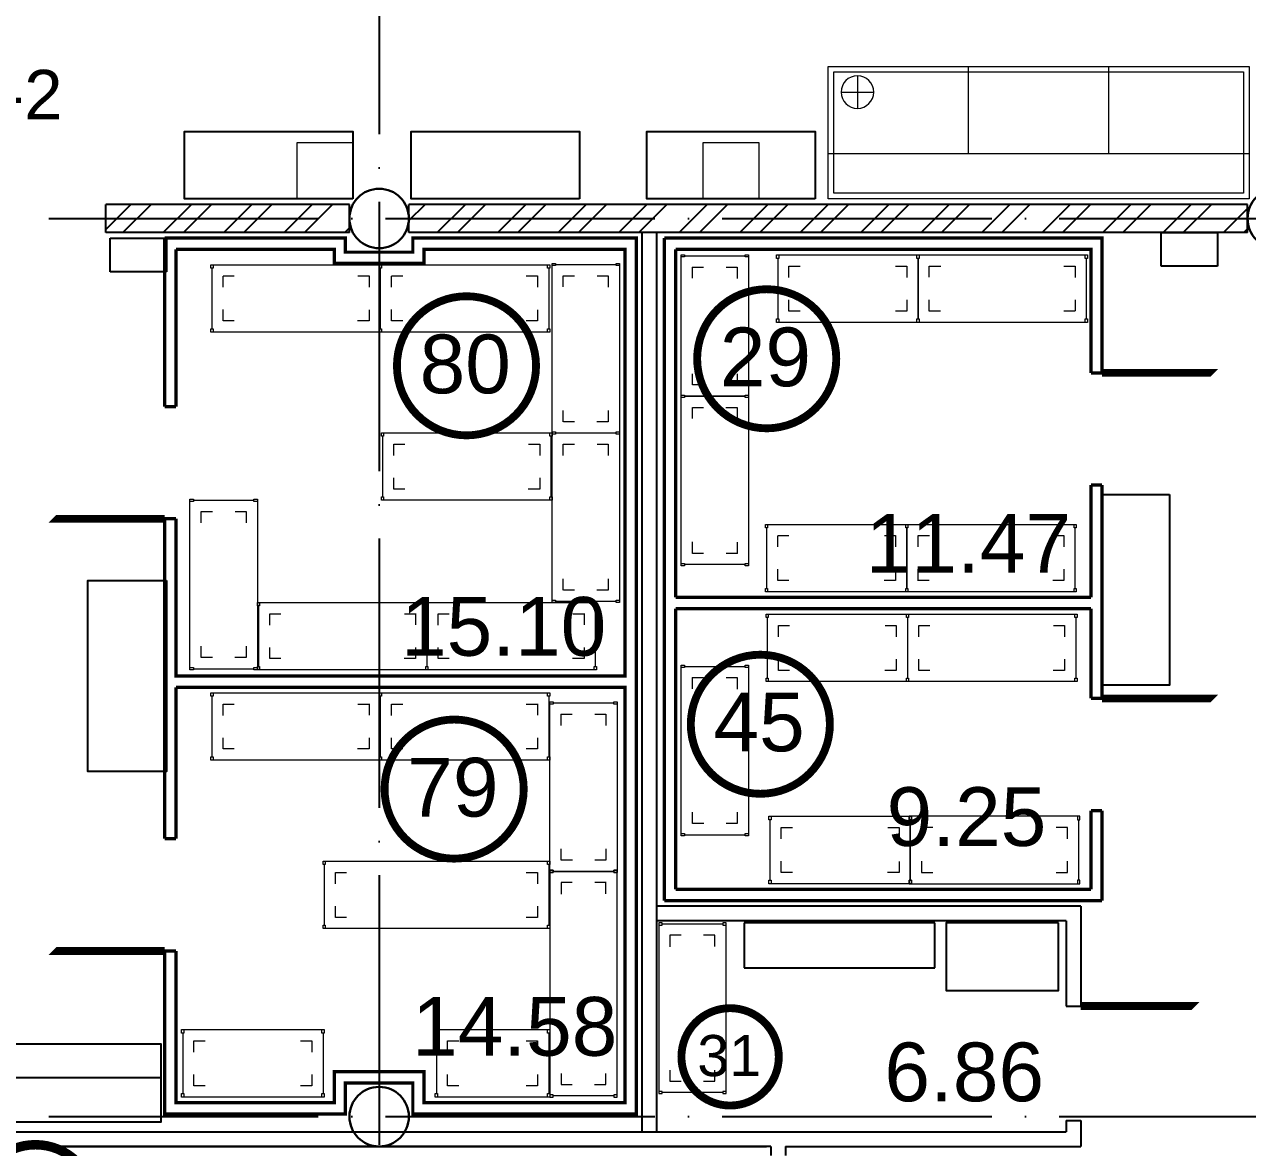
# Model space of a CAD drawing. Extents: x -4497 to 351150, y -50 to 322254.
# Drawn here: x 73610 to 84504, y 117812 to 127815 of the extents above; entities that cross this region are included whole.
import ezdxf
from ezdxf.enums import TextEntityAlignment as Align

# ---------------------------------------------------------------- set-up
doc = ezdxf.new("R2010")
doc.units = 0
doc.header["$LTSCALE"] = 100
doc.linetypes.add('ACAD_ISO04W100', pattern=[30, 24, -3, 0, -3])
doc.linetypes.add('DASHED', pattern=[19.05, 12.7, -6.35])
for name, color, linetype in [('axis', 40, 'CONTINUOUS'), ('brick', 12, 'CONTINUOUS'), ('COLON', 5, 'CONTINUOUS'), ('COOL', 4, 'CONTINUOUS'), ('DOORS', 8, 'CONTINUOUS'), ('DRAW', 255, 'CONTINUOUS'), ('EEE', 7, 'CONTINUOUS'), ('furn2', 252, 'CONTINUOUS'), ('GKL', 5, 'CONTINUOUS'), ('Glass', 4, 'CONTINUOUS'), ('production', 30, 'CONTINUOUS'), ('S', 2, 'CONTINUOUS'), ('TEXT', 2, 'CONTINUOUS')]:
    doc.layers.add(name, color=color, linetype=linetype)
doc.layers.add('equipment', color=8, linetype='CONTINUOUS', lineweight=0)
doc.layers.add('refr', color=150, linetype='CONTINUOUS', lineweight=15)
doc.layers.add('OBORUD', color=7, linetype='CONTINUOUS', true_color=0x83639d)
doc.styles.add('ARIEL-17.5', font='arial.ttf', dxfattribs={"height": 15})
doc.styles.add('GENERATED_STYLE_1', font='arial.ttf')

# ---------------------------------------------------------------- blocks, each defined once
blk = doc.blocks.new('A$C194C6981')
at = {"layer": 'TEXT', "color": 6, "linetype": 'Continuous', "lineweight": 20, "style": 'ARIEL-17.5', "width": 0.998875}
blk.add_text('ДП-2', height=441.5, dxfattribs=at).set_placement((-953, 890))
blk = doc.blocks.new('Стіл виробничий 2000х700х850')
at = {"layer": 'production', "color": 11}
blk.add_lwpolyline([(2000, -350), (0, -350), (0, 350), (2000, 350)], close=True, dxfattribs=at)
blk = doc.blocks.new('Стіл виробничий 1700х700х850')
at = {"layer": 'production', "color": 11}
blk.add_lwpolyline([(1700, -350), (0, -350), (0, 350), (1700, 350)], close=True, dxfattribs=at)
blk = doc.blocks.new('sklad 1500x600')
at = {"layer": 'furn2', "lineweight": 9}
for p, q in [((10, 570), (10, 30)), ((10, 570), (10, 30)), ((20, 600), (1500, 600)), ((1510, 570), (1510, 30)), ((110, 500), (210, 500)), ((110, 399), (110, 499)), ((1310, 500), (1410, 500)), ((1410, 501), (1410, 400)), ((110, 100), (110, 200)), ((1410, 199), (1410, 100)), ((210, 100), (110, 100)), ((1410, 100), (1308, 100)), ((1500, 0), (20, 0))]:
    blk.add_line(p, q, dxfattribs=at)
for points in [[(20, 600), (20, 570), (0, 570), (0, 600), (20, 600)], [(1520, 600), (1520, 570), (1500, 570), (1500, 600), (1520, 600)], [(20, 30), (20, 0), (0, 0), (0, 30), (20, 30)], [(1520, 30), (1520, 0), (1500, 0), (1500, 30), (1520, 30)]]:
    blk.add_lwpolyline(points, dxfattribs=at)
blk = doc.blocks.new('sklad 2000x600')
at = {"layer": 'furn2', "lineweight": 9}
for p, q in [((10, 570), (10, 30)), ((10, 570), (10, 30)), ((20, 600), (2000, 600)), ((2010, 570), (2010, 30)), ((110, 500), (210, 500)), ((110, 399), (110, 499)), ((1810, 500), (1910, 500)), ((1910, 501), (1910, 400)), ((110, 100), (110, 200)), ((1910, 199), (1910, 100)), ((2000, 0), (20, 0)), ((210, 100), (110, 100)), ((1910, 100), (1808, 100))]:
    blk.add_line(p, q, dxfattribs=at)
for points in [[(20, 600), (20, 570), (0, 570), (0, 600), (20, 600)], [(2020, 600), (2020, 570), (2000, 570), (2000, 600), (2020, 600)], [(20, 30), (20, 0), (0, 0), (0, 30), (20, 30)], [(2020, 30), (2020, 0), (2000, 0), (2000, 30), (2020, 30)]]:
    blk.add_lwpolyline(points, dxfattribs=at)
blk = doc.blocks.new('sklad 1250x600')
at = {"layer": 'furn2', "lineweight": 9}
for p, q in [((10, 570), (10, 30)), ((10, 570), (10, 30)), ((20, 600), (1250, 600)), ((1260, 570), (1260, 30)), ((110, 500), (210, 500)), ((110, 399), (110, 499)), ((1060, 500), (1160, 500)), ((1160, 501), (1160, 400)), ((110, 100), (110, 200)), ((1160, 199), (1160, 100)), ((1250, 0), (20, 0)), ((210, 100), (110, 100)), ((1160, 100), (1058, 100))]:
    blk.add_line(p, q, dxfattribs=at)
for points in [[(20, 600), (20, 570), (0, 570), (0, 600), (20, 600)], [(1270, 600), (1270, 570), (1250, 570), (1250, 600), (1270, 600)], [(20, 30), (20, 0), (0, 0), (0, 30), (20, 30)], [(1270, 30), (1270, 0), (1250, 0), (1250, 30), (1270, 30)]]:
    blk.add_lwpolyline(points, dxfattribs=at)
blk = doc.blocks.new('sklad 1000x600')
at = {"layer": 'furn2', "lineweight": 9}
for p, q in [((10, 570), (10, 30)), ((10, 570), (10, 30)), ((20, 600), (1000, 600)), ((1010, 570), (1010, 30)), ((110, 500), (210, 500)), ((110, 399), (110, 499)), ((810, 500), (910, 500)), ((910, 501), (910, 400)), ((110, 100), (110, 200)), ((910, 199), (910, 100)), ((1000, 0), (20, 0)), ((210, 100), (110, 100)), ((910, 100), (808, 100))]:
    blk.add_line(p, q, dxfattribs=at)
for points in [[(20, 600), (20, 570), (0, 570), (0, 600), (20, 600)], [(1020, 600), (1020, 570), (1000, 570), (1000, 600), (1020, 600)], [(20, 30), (20, 0), (0, 0), (0, 30), (20, 30)], [(1020, 30), (1020, 0), (1000, 0), (1000, 30), (1020, 30)]]:
    blk.add_lwpolyline(points, dxfattribs=at)
blk = doc.blocks.new('Стіл виробничий 1000х600х850')
at = {"layer": 'production', "color": 11}
blk.add_lwpolyline([(1000, -300), (0, -300), (0, 300), (1000, 300)], close=True, dxfattribs=at)
blk = doc.blocks.new('Стіл виробничий 1700х600х850')
at = {"layer": 'production', "color": 11}
blk.add_lwpolyline([(1700, -300), (0, -300), (0, 300), (1700, 300)], close=True, dxfattribs=at)
blk = doc.blocks.new('F_ref_375-118')
at = {"layer": 'refr', "linetype": 'ByBlock'}
for p, q in [((3749, 1179), (-1, 1179)), ((-1, 1179), (-1, -1)), ((3749, -1), (3749, 1179)), ((3749, 779), (-1, 779)), ((1249, 779), (1249, -1)), ((2499, 779), (2499, -1)), ((259, 83), (259, 373)), ((114, 228), (404, 228)), ((-1, -1), (3749, -1))]:
    blk.add_line(p, q, dxfattribs=at)
blk.add_lwpolyline([(49, 49), (3699, 49), (3699, 1129), (49, 1129)], close=True, dxfattribs=at)
blk.add_circle((259, 228), 145, dxfattribs=at)
blk = doc.blocks.new('Стіл виробничий 1500х600х850')
at = {"layer": 'production', "color": 11}
blk.add_lwpolyline([(1500, -300), (0, -300), (0, 300), (1500, 300)], close=True, dxfattribs=at)
blk = doc.blocks.new('A$C125E3969')
at = {"layer": 'equipment', "color": 252, "linetype": 'Continuous', "lineweight": 18}
for points in [[(39266, 16175), (39766, 16175), (39766, 16675), (39266, 16675), (39266, 16175)], [(42884, 16175), (43384, 16175), (43384, 16675), (42884, 16675), (42884, 16175)]]:
    blk.add_lwpolyline(points, dxfattribs=at)
at = {"layer": 'production', "color": 143, "linetype": 'DASHED', "ltscale": 10, "elevation": 0}
for points in [[(37605, 15825), (38105, 15825), (38105, 15525), (37605, 15525), (37605, 15825)], [(44950, 9725), (43250, 9725), (43250, 9325), (44950, 9325), (44950, 9725)], [(38055, 7950), (36055, 7950), (36055, 8350), (38055, 8350), (38055, 7950)]]:
    blk.add_lwpolyline(points, dxfattribs=at)
at = {"layer": 'production', "color": 143, "linetype": 'DASHED', "ltscale": 10}
blk.add_lwpolyline([(46966, 15875), (47466, 15875), (47466, 15575), (46966, 15575), (46966, 15875)], dxfattribs=at)
at = {"layer": 'equipment', "color": 252, "linetype": 'Continuous', "lineweight": 18}
for p in [(38266, 16475), (40284, 16475), (42384, 16475)]:
    blk.add_blockref('Стіл виробничий 1500х600х850', p, dxfattribs=at)
at = {"layer": 'furn2', "color": 0, "lineweight": 0}
for name, p in [('sklad 1500x600', (38500, 14988, 0)), ('sklad 1500x600', (40000, 14988, 0)), ('sklad 1250x600', (43540, 15075, -1)), ('sklad 1500x600', (40020, 13490, 0)), ('sklad 1250x600', (43440, 12675, -1)), ('sklad 1500x600', (38915, 11980, 0)), ('sklad 1500x600', (40415, 11980, 0)), ('sklad 1250x600', (43446, 11875, -1)), ('sklad 1500x600', (44696, 11875, -1)), ('sklad 1500x600', (38500, 11175, 0)), ('sklad 1500x600', (40000, 11175, 0)), ('sklad 1250x600', (43471, 10075, -1)), ('sklad 2000x600', (39500, 9675)), ('sklad 1250x600', (38240, 8175, 0)), ('sklad 1000x600', (40500, 8175, 0))]:
    blk.add_blockref(name, p, dxfattribs=at)
for name, p, rotation in [('sklad 1500x600', (42140, 14080, 0), 90), ('sklad 1250x600', (43290, 14407, -1), 90), ('sklad 1500x600', (46310, 15675, -1), 180), ('sklad 1500x600', (42690, 14427, -1), 270), ('sklad 1500x600', (42140, 12580, 0), 90), ('sklad 1500x600', (38915, 11980, 0), 90), ('sklad 1500x600', (46210, 13275, -1), 180), ('sklad 1500x600', (43290, 10501, -1), 90), ('sklad 1500x600', (42120, 10175, 0), 90)]:
    blk.add_blockref(name, p, dxfattribs=dict(at, rotation=rotation))
at = {"layer": 'furn2', "color": 0, "lineweight": 0, "xscale": -1}
for name, p, rotation in [('sklad 1500x600', (44721, 10675, -1), 180), ('sklad 2000x600', (41520, 8175, 0), 270), ('sklad 1500x600', (42490, 8205), 270)]:
    blk.add_blockref(name, p, dxfattribs=dict(at, rotation=rotation))
at = {"layer": 'production', "color": 0, "lineweight": 0}
for name, p, rotation in [('Стіл виробничий 1700х600х850', (46740, 11842, -1), 90), ('Стіл виробничий 1700х700х850', (37755, 11075, 0), 90), ('Стіл виробничий 2000х700х850', (38055, 8300, 0), 180)]:
    blk.add_blockref(name, p, dxfattribs=dict(at, rotation=rotation))
at = {"layer": 'production', "color": 0, "lineweight": 0, "xscale": -1, "rotation": 180}
blk.add_blockref('Стіл виробничий 1000х600х850', (45050, 9425), dxfattribs=at)
at = {"layer": 'refr', "xscale": -1, "rotation": 180}
blk.add_blockref('F_ref_375-118', (44001, 17354), dxfattribs=at)
at = {"layer": 'refr', "color": 5, "lineweight": 0, "style": 'GENERATED_STYLE_1'}
for p in [(31750, 11184, 0), (26627, 8259, 0), (27247, 8259, 0)]:
    blk.add_attdef('txt', text='', height=120, dxfattribs=at).set_placement(p, align=Align.BOTTOM_LEFT)

msp = doc.modelspace()

# ---------------------------------------------------------------- hatches: boundary and pattern name
at = {"layer": 'DRAW'}
h = msp.add_hatch(dxfattribs=at)
h.set_pattern_fill('ANSI32,_O', color=256, scale=40)
h.set_pattern_definition([(45, (-3600, 82000), (-269.4077, 269.4077), []), (45, (-3420.4, 82000), (-269.4077, 269.4077), [])])
h.paths.add_polyline_path([(68535.6, 126212.2, 0.123425), (68504.3, 126087.2, 0.123425), (68535.6, 125962.2), (65844.3, 125962.2), (65844.3, 119379.3), (65594.3, 119379.3), (65594.3, 126212.2)])
h.paths.add_polyline_path([(76535.6, 126212.2, 0.123425), (76504.3, 126087.2, 0.123425), (76535.6, 125962.2), (74334.3, 125962.2), (74334.3, 126212.2)])
h.paths.add_polyline_path([(70064.3, 125962.2), (69034.3, 125962.2), (69034.3, 126087.2, 0.123425), (69003, 126212.2), (70064.3, 126212.2)])
h.paths.add_polyline_path([(73314.3, 125962.2), (73114.3, 125962.2), (73114.3, 126212.2), (73314.3, 126212.2)])
h = msp.add_hatch(dxfattribs=at)
h.set_pattern_fill('ANSI32', color=256, scale=40, style=0)
h.set_pattern_definition([(45, (0, -125362.1), (-269.4077, 269.4077), []), (45, (179.6, -125362.1), (-269.4077, 269.4077), [])])
h.paths.add_polyline_path([(84504.3, 126087.2), (84504.3, 125962.2), (77003, 125962.2, 0.123425), (77034.3, 126087.2, 0.123425), (77003, 126212.2), (84504.3, 126212.2), (84504.3, 126087.2)])
h.paths.add_polyline_path([(88089.1, 125962.2), (86574, 125962.2), (86574, 126212.2), (88089.1, 126212.2)])
h.paths.add_polyline_path([(85554, 125962.2), (85554, 126212.2), (85003, 126212.2, -0.2506686), (85003, 125962.2)])
h.paths.add_polyline_path([(89369.3, 126212.2), (88989.1, 126212.2), (88989.1, 125962.2), (89369.3, 125962.2)])

# ---------------------------------------------------------------- linework, layer by layer
at = {"layer": 'axis', "linetype": 'ACAD_ISO04W100'}
for p, q in [((76769.3, 318243.4), (76769.3, 84615.2)), ((-1176.8, 126087.2), (272433.1, 126087.2)), ((-1176.8, 118087.2), (132719.4, 118087.2))]:
    msp.add_line(p, q, dxfattribs=at)
at = {"layer": 'brick', "linetype": 'Continuous'}
for points in [[(76504.3, 126212.2), (74334.3, 126212.2)], [(84504.3, 126212.2), (77034.3, 126212.2)], [(76504.3, 125962.2), (74334.3, 125962.2)], [(84504.3, 125962.2), (77034.3, 125962.2)]]:
    msp.add_lwpolyline(points, dxfattribs=at)
at = {"layer": 'brick', "flags": 128}
for points in [[(74334.3, 125962.2), (74334.3, 126212.2)], [(76504.3, 125962.2), (76504.3, 126212.2)], [(77034.3, 125962.2), (77034.3, 126212.2)], [(84504.3, 125962.2), (84504.3, 126212.2)]]:
    msp.add_lwpolyline(points, dxfattribs=at)
at = {"layer": 'COLON', "lineweight": 30}
for points in [[(76504.3, 126087.2, 1), (77034.3, 126087.2, 1)], [(84504.3, 126087.2, 1), (85034.3, 126087.2, 1)], [(76504.3, 118087.2, 1), (77034.3, 118087.2, 1)]]:
    msp.add_lwpolyline(points, format="xyb", close=True, dxfattribs=at)
at = {"layer": 'COOL', "const_width": 29.6, "flags": 128}
for points, elevation in [([(74859.3, 125912.2), (76469.3, 125912.2), (76469.3, 125787.2), (77069.3, 125787.2), (77069.3, 125912.2), (79059.3, 125912.2), (79059.3, 118112.2), (77069.3, 118112.2), (77069.3, 118387.2), (76469.3, 118387.2), (76469.3, 118112.2), (74859.3, 118112.2), (74859.3, 119562.2)], -0.3), ([(74859.3, 124412.2), (74859.3, 125912.2)], -0.3), ([(79309.3, 125912.2), (83209.3, 125912.2), (83209.3, 124712.2)], -0.6), ([(74959.3, 125812.2), (74959.3, 124412.2)], -0.4), ([(74959.3, 123412.2), (74959.3, 122012.2), (78959.3, 122012.2), (78959.3, 125812.2), (77169.3, 125812.2), (77169.3, 125687.2), (76369.3, 125687.2), (76369.3, 125812.2), (74959.3, 125812.2)], -0.4), ([(79409.3, 125812.2), (83109.3, 125812.2), (83109.3, 124712.2)], -0.6), ([(83109.3, 124712.2), (83209.3, 124712.2)], -0.6), ([(74959.3, 124412.2), (74859.3, 124412.2)], -0.4), ([(83109.3, 123712.2), (83209.3, 123712.2)], -0.6), ([(74859.3, 120562.2), (74859.3, 123412.2)], -0.3), ([(74959.3, 123412.2), (74859.3, 123412.2)], -0.4), ([(74959.3, 121912.2), (78959.3, 121912.2), (78959.3, 118212.2), (77169.3, 118212.2), (77169.3, 118487.2), (76369.3, 118487.2), (76369.3, 118212.2), (74959.3, 118212.2), (74959.3, 119562.2)], -0.3), ([(74959.3, 120562.2), (74959.3, 121912.2)], -0.3), ([(74959.3, 120562.2), (74859.3, 120562.2)], -0.3), ([(74959.3, 119562.2), (74859.3, 119562.2)], -0.3)]:
    msp.add_lwpolyline(points, dxfattribs=dict(at, elevation=elevation))
at = {"layer": 'COOL', "flags": 128}
for points, elevation in [([(79309.3, 120012.2, 29.6, 29.6, 0), (79309.3, 122612.2, 29.6, 29.6, 0), (79309.3, 125912.2, 29.6, 29.6, 0)], -0.6), ([(79409.3, 122712.2, 29.6, 29.6, 0), (79409.3, 125812.2, 0, 0, 0)], -0.6), ([(83209.3, 124712.2, 70, 70, 0), (84209.3, 124712.2, 0, 0, 0), (83209.3, 123712.2, 0, 0, 0)], 0.1), ([(74859.3, 123412.2, 70, 70, 0), (73859.3, 123412.2, 0, 0, 0), (74859.3, 124412.2, 0, 0, 0)], -0.3), ([(83109.3, 123712.2, 29.6, 29.6, 0), (83109.3, 122712.2, 0, 0, 0)], -0.6), ([(83209.3, 123712.2, 29.6, 29.6, 0), (83209.3, 121812.2, 0, 0, 0)], -0.6), ([(83109.3, 122712.2, 29.6, 29.6, 0), (79409.3, 122712.2, 29.6, 29.6, 0)], -0.6), ([(79409.3, 120112.2, 29.6, 29.6, 0), (79409.3, 122612.2, 0, 0, 0)], -0.6), ([(83109.3, 122612.2, 29.6, 29.6, 0), (79409.3, 122612.2, 0, 0, 0)], -0.6), ([(83109.3, 122612.2, 29.6, 29.6, 0), (83109.3, 121812.2, 0, 0, 0)], -0.6), ([(83209.3, 121812.2, 70, 70, 0), (84209.3, 121812.2, 0, 0, 0), (83209.3, 120812.2, 0, 0, 0)], 0.7), ([(83109.3, 120812.2, 29.6, 29.6, 0), (83109.3, 120112.2, 0, 0, 0)], -0.6), ([(83209.3, 120812.2, 29.6, 29.6, 0), (83209.3, 120012.2, 0, 0, 0)], -0.6), ([(74859.3, 119562.2, 70, 70, 0), (73859.3, 119562.2, 0, 0, 0), (74859.3, 120562.2, 0, 0, 0)], -0.2), ([(83109.3, 120112.2, 29.6, 29.6, 0), (79409.3, 120112.2, 0, 0, 0)], -0.6), ([(83209.3, 120012.2, 29.6, 29.6, 0), (79309.3, 120012.2, 0, 0, 0)], -0.6)]:
    msp.add_lwpolyline(points, format="xyseb", dxfattribs=dict(at, elevation=elevation))
at = {"layer": 'COOL', "const_width": 29.6, "flags": 128}
for points in [[(83109.3, 121812.2), (83209.3, 121812.2)], [(83109.3, 120812.2), (83209.3, 120812.2)]]:
    msp.add_lwpolyline(points, dxfattribs=at)
at = {"layer": 'DOORS', "color": 1, "flags": 128}
msp.add_lwpolyline([(73314.3, 126212.2, 70, 70, 0), (73314.3, 127232.2, 0, 0, 0), (74334.3, 126212.2, 0, 0, 0)], format="xyseb", dxfattribs=at)
at = {"layer": 'DOORS', "flags": 128}
msp.add_lwpolyline([(83019.3, 119072.2, 70, 70, 0), (84039.3, 119072.2, 0, 0, 0), (83019.3, 118052.2, 0, 0, 0)], format="xyseb", dxfattribs=at)
at = {"layer": 'EEE', "linetype": 'Continuous'}
for points, const_width, elevation in [([(76927.6, 124775, 1), (78166.8, 124775, 1)], 70, -0.4), ([(76817.8, 121004.8, 1), (78057, 121004.8, 1)], 70, -0.4), ([(73182.8, 117312.4, 1), (74232.3, 117312.4, 1)], 84.7, -0.3)]:
    msp.add_lwpolyline(points, format="xyb", close=True, dxfattribs=dict(at, const_width=const_width, elevation=elevation))
at = {"layer": 'EEE', "linetype": 'Continuous', "const_width": 70}
for points in [[(79601.7, 124837.6, 1), (80840.9, 124837.6, 1)], [(79461.7, 118619.8, 1), (80329.1, 118619.8, 1)]]:
    msp.add_lwpolyline(points, format="xyb", close=True, dxfattribs=at)
at = {"layer": 'EEE', "linetype": 'Continuous', "elevation": -0.3}
msp.add_lwpolyline([(79545.1, 121582.4, 70, 70, 1), (80784.2, 121582.4, 70, 70, 1)], format="xyseb", close=True, dxfattribs=at)
at = {"layer": 'GKL'}
for p, q in [((83019.3, 119962.2), (83019.3, 119072.2)), ((82889.3, 119832.2), (82889.3, 119072.2)), ((82889.3, 118052.2), (82889.3, 117952.2)), ((83019.3, 118052.2), (83019.3, 117822.2)), ((80259.3, 117822.2), (68769.3, 117822.2)), ((80259.3, 117822.2), (80259.3, 117742.2)), ((80389.3, 117822.2), (80389.3, 117742.2))]:
    msp.add_line(p, q, dxfattribs=at)
at = {"layer": 'GKL', "flags": 128}
for points in [[(79109.3, 125962.2), (79109.3, 117952.2)], [(79239.3, 125962.2), (79239.3, 117952.2)], [(83019.3, 119962.2), (79239.3, 119962.2)], [(82889.3, 119832.2), (79239.3, 119832.2)], [(82889.3, 119072.2), (83019.3, 119072.2)], [(82889.3, 118052.2), (83019.3, 118052.2)], [(68997.3, 117952.2), (82889.3, 117952.2)], [(68997.3, 117822.2), (80219.3, 117822.2)], [(80389.3, 117822.2), (83019.3, 117822.2)]]:
    msp.add_lwpolyline(points, dxfattribs=at)

# ---------------------------------------------------------------- block references
at = {"layer": 'Glass'}
msp.add_blockref('A$C194C6981', (73495.1, 126079.2), dxfattribs=at)
at = {"layer": 'OBORUD'}
msp.add_blockref('A$C125E3969', (36769.3, 110087.2), dxfattribs=at)

# ---------------------------------------------------------------- texts
at = {"layer": 'EEE', "linetype": 'Continuous', "style": 'ARIEL-17.5'}
for s, height, p in [('29', 523.25, (80210.1, 124854.3)), ('80', 523.25, (77536, 124791.7, -0.4)), ('45', 523.25, (80153.4, 121599.1, -0.3)), ('79', 523.25, (77426.2, 121021.6, -0.4)), ('31', 366.27, (79887.6, 118631.5))]:
    msp.add_text(s, height=height, dxfattribs=at).set_placement(p, align=Align.MIDDLE)
at = {"layer": 'S', "linetype": 'Continuous', "lineweight": 20, "style": 'ARIEL-17.5'}
for s, p in [('11.47', (82018.3, 122932.4)), ('15.10', (77878.2, 122192.5)), ('9.25', (82000.7, 120498.1, -0.3)), ('14.58', (77976.4, 118629.6)), ('6.86', (81980.9, 118223.9, -0.3))]:
    msp.add_text(s, height=523.25, dxfattribs=at).set_placement(p, align=Align.CENTER)

doc.saveas('drawing.dxf')
